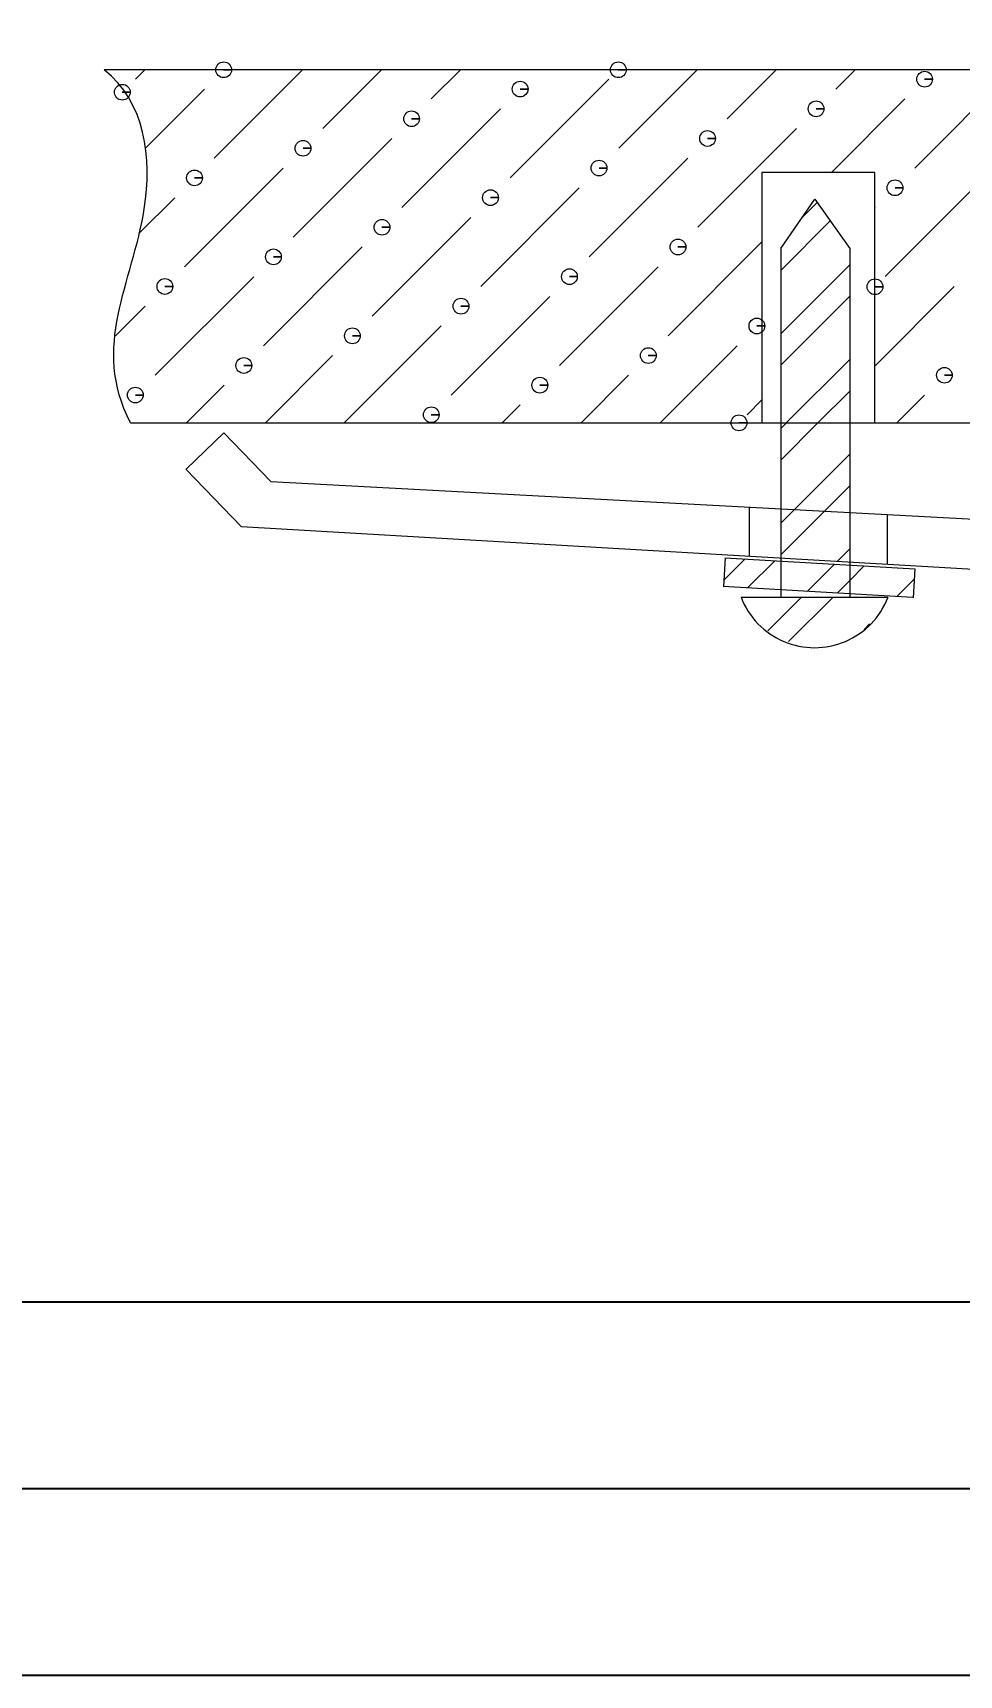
# Model space of a CAD drawing. Header units: millimetres. Extents: x 222 to 1427, y 261 to 1107.
# Drawn here: x 960.7 to 992.3, y 470.9 to 526.8 of the extents above; entities that cross this region are included whole.
import ezdxf

# ---------------------------------------------------------------- set-up
doc = ezdxf.new("R2010")
doc.units = ezdxf.units.MM
doc.linetypes.add('ACAD_ISO02W100', pattern=[15, 12, -3])
for name, color, linetype, lineweight in [('文字', 3, 'Continuous', 30), ('細實線', 1, 'Continuous', 13), ('虚线', 2, 'ACAD_ISO02W100', 30)]:
    doc.layers.add(name, color=color, linetype=linetype, lineweight=lineweight)
doc.styles.add('DIM', font='txt.shx', dxfattribs={"width": 0.7, "bigfont": 'chineset.shx'})
doc.styles.get("Standard").update_dxf_attribs({"font": 'arial.ttf'})
doc.dimstyles.new('mm+in', dxfattribs={"dimscale": 3, "dimtxt": 3.5, "dimasz": 2.5, "dimexe": 1.25, "dimexo": 0.625, "dimgap": 2, "dimtad": 1, "dimtoh": 1, "dimdsep": 46, "dimtxsty": 'DIM', "dimcen": 0, "dimclrd": 1, "dimclre": 1, "dimclrt": 3, "dimadec": 0, "dimazin": 0, "dimtfac": 1, "dimtofl": 0, "dimtmove": 0, "dimatfit": 3, "dimfxl": 1, "dimlwd": -1, "dimarcsym": 0})

# ---------------------------------------------------------------- blocks, each defined once
blk = doc.blocks.new('*D20')
at = {"color": 1, "lineweight": -2}
for p, q in [((774.026, 875.92), (1139.02, 875.92)), ((774.026, 483.62), (1139.02, 483.62))]:
    blk.add_line(p, q, dxfattribs=at)
at = {"color": 1}
blk.add_line((1135.27, 868.42), (1135.27, 491.12), dxfattribs=at)
for points in [[(1136.52, 868.42), (1134.02, 868.42), (1135.27, 875.92)], [(1134.02, 491.12), (1136.52, 491.12), (1135.27, 483.62)]]:
    blk.add_solid(points, dxfattribs=at)
at = {"layer": 'Defpoints', "color": 0}
for p in [(772.151, 875.92), (772.151, 483.62), (1135.27, 483.62)]:
    blk.add_point(p, dxfattribs=at)
at = {"color": 3, "lineweight": 0, "insert": (1124.02, 679.77), "char_height": 10.5, "attachment_point": 5, "rotation": 90, "style": 'DIM'}
blk.add_mtext('392.3mm [15 7/16"]', dxfattribs=at)
blk = doc.blocks.new('*D21')
at = {"color": 1, "lineweight": -2}
for p, q in [((774.026, 882.27), (1172.571, 882.27)), ((774.026, 477.27), (1172.571, 477.27))]:
    blk.add_line(p, q, dxfattribs=at)
at = {"color": 1}
blk.add_line((1168.821, 874.77), (1168.821, 484.77), dxfattribs=at)
for points in [[(1170.071, 874.77), (1167.571, 874.77), (1168.821, 882.27)], [(1167.571, 484.77), (1170.071, 484.77), (1168.821, 477.27)]]:
    blk.add_solid(points, dxfattribs=at)
at = {"layer": 'Defpoints', "color": 0}
for p in [(772.151, 882.27), (772.151, 477.27), (1168.821, 477.27)]:
    blk.add_point(p, dxfattribs=at)
at = {"color": 3, "lineweight": 0, "insert": (1157.571, 679.77), "char_height": 10.5, "attachment_point": 5, "rotation": 90, "style": 'DIM'}
blk.add_mtext('405mm [15 15/16"]', dxfattribs=at)
blk = doc.blocks.new('*D22')
at = {"color": 1, "lineweight": -2}
for p, q in [((774.026, 888.62), (1211.26, 888.62)), ((774.026, 470.92), (1211.26, 470.92))]:
    blk.add_line(p, q, dxfattribs=at)
at = {"color": 1}
blk.add_line((1207.51, 881.12), (1207.51, 478.42), dxfattribs=at)
for points in [[(1208.76, 881.12), (1206.26, 881.12), (1207.51, 888.62)], [(1206.26, 478.42), (1208.76, 478.42), (1207.51, 470.92)]]:
    blk.add_solid(points, dxfattribs=at)
at = {"layer": 'Defpoints', "color": 0}
for p in [(772.151, 888.62), (772.151, 470.92), (1207.51, 470.92)]:
    blk.add_point(p, dxfattribs=at)
at = {"color": 3, "lineweight": 0, "insert": (1196.26, 679.77), "char_height": 10.5, "attachment_point": 5, "rotation": 90, "style": 'DIM'}
blk.add_mtext('417.7mm [16 7/16"]', dxfattribs=at)

msp = doc.modelspace()

# ---------------------------------------------------------------- linework, layer by layer
at = {"lineweight": 0}
msp.add_lwpolyline([(551.151, 470.92), (993.151, 470.92, 0.414214), (1097.501, 575.27), (1097.501, 784.27, 0.414214), (993.151, 888.62), (551.151, 888.62, 0.414214), (446.801, 784.27), (446.801, 575.27, 0.414214)], format="xyb", close=True, dxfattribs=at)
at = {"layer": '文字', "lineweight": 0}
msp.add_lwpolyline([(551.151, 483.62), (993.151, 483.62, 0.414214), (1084.801, 575.27), (1084.801, 784.27, 0.414214), (993.151, 875.92), (551.151, 875.92, 0.414214), (459.501, 784.27), (459.501, 575.27, 0.414214)], format="xyb", close=True, dxfattribs=at)
at = {"layer": '細實線', "lineweight": 0}
for points, knots in [([(964.054, 513.533), (962.699, 516.141), (964.131, 518.29), (964.521, 520.813), (964.521, 520.813), (964.789, 522.545), (964.563, 524.454), (963.152, 525.542)], [0, 0, 0, 0, 0.333333, 0.333333, 0.333333, 0.333333, 1, 1, 1, 1]), ([(967.223, 525.545), (967.223, 525.545), (967.491, 525.545), (967.491, 525.545), (967.491, 525.545), (967.491, 525.693), (967.37, 525.813), (967.223, 525.813), (967.223, 525.813), (967.075, 525.813), (966.955, 525.693), (966.955, 525.545), (966.955, 525.545), (966.955, 525.398), (967.075, 525.278), (967.223, 525.278), (967.223, 525.278), (967.37, 525.278), (967.491, 525.398), (967.491, 525.545), (967.491, 525.545), (967.491, 525.545), (967.223, 525.545), (967.223, 525.545)], [0, 0, 0, 0, 0.142857, 0.142857, 0.142857, 0.142857, 0.285714, 0.285714, 0.285714, 0.285714, 0.428571, 0.428571, 0.428571, 0.428571, 0.571429, 0.571429, 0.571429, 0.571429, 0.714286, 0.714286, 0.714286, 0.714286, 1, 1, 1, 1]), ([(980.656, 525.545), (980.656, 525.545), (980.924, 525.545), (980.924, 525.545), (980.924, 525.545), (980.924, 525.693), (980.804, 525.813), (980.656, 525.813), (980.656, 525.813), (980.509, 525.813), (980.389, 525.693), (980.389, 525.545), (980.389, 525.545), (980.389, 525.398), (980.509, 525.278), (980.656, 525.278), (980.656, 525.278), (980.804, 525.278), (980.924, 525.398), (980.924, 525.545), (980.924, 525.545), (980.924, 525.545), (980.656, 525.545), (980.656, 525.545)], [0, 0, 0, 0, 0.142857, 0.142857, 0.142857, 0.142857, 0.285714, 0.285714, 0.285714, 0.285714, 0.428571, 0.428571, 0.428571, 0.428571, 0.571429, 0.571429, 0.571429, 0.571429, 0.714286, 0.714286, 0.714286, 0.714286, 1, 1, 1, 1]), ([(991.082, 525.226), (991.082, 525.226), (991.35, 525.226), (991.35, 525.226), (991.35, 525.226), (991.35, 525.373), (991.23, 525.494), (991.082, 525.494), (991.082, 525.494), (990.935, 525.494), (990.815, 525.373), (990.815, 525.226), (990.815, 525.226), (990.815, 525.078), (990.935, 524.958), (991.082, 524.958), (991.082, 524.958), (991.23, 524.958), (991.35, 525.078), (991.35, 525.226), (991.35, 525.226), (991.35, 525.226), (991.082, 525.226), (991.082, 525.226)], [0, 0, 0, 0, 0.142857, 0.142857, 0.142857, 0.142857, 0.285714, 0.285714, 0.285714, 0.285714, 0.428571, 0.428571, 0.428571, 0.428571, 0.571429, 0.571429, 0.571429, 0.571429, 0.714286, 0.714286, 0.714286, 0.714286, 1, 1, 1, 1]), ([(963.775, 524.782), (963.775, 524.782), (964.043, 524.782), (964.043, 524.782), (964.043, 524.782), (964.043, 524.93), (963.923, 525.05), (963.775, 525.05), (963.775, 525.05), (963.627, 525.05), (963.507, 524.93), (963.507, 524.782), (963.507, 524.782), (963.507, 524.635), (963.627, 524.515), (963.775, 524.515), (963.775, 524.515), (963.923, 524.515), (964.043, 524.635), (964.043, 524.782), (964.043, 524.782), (964.043, 524.782), (963.775, 524.782), (963.775, 524.782)], [0, 0, 0, 0, 0.142857, 0.142857, 0.142857, 0.142857, 0.285714, 0.285714, 0.285714, 0.285714, 0.428571, 0.428571, 0.428571, 0.428571, 0.571429, 0.571429, 0.571429, 0.571429, 0.714286, 0.714286, 0.714286, 0.714286, 1, 1, 1, 1]), ([(977.315, 524.89), (977.315, 524.89), (977.583, 524.89), (977.583, 524.89), (977.583, 524.89), (977.583, 525.037), (977.463, 525.157), (977.315, 525.157), (977.315, 525.157), (977.167, 525.157), (977.047, 525.037), (977.047, 524.89), (977.047, 524.89), (977.047, 524.742), (977.167, 524.621), (977.315, 524.621), (977.315, 524.621), (977.463, 524.621), (977.583, 524.742), (977.583, 524.89), (977.583, 524.89), (977.583, 524.89), (977.315, 524.89), (977.315, 524.89)], [0, 0, 0, 0, 0.142857, 0.142857, 0.142857, 0.142857, 0.285714, 0.285714, 0.285714, 0.285714, 0.428571, 0.428571, 0.428571, 0.428571, 0.571429, 0.571429, 0.571429, 0.571429, 0.714286, 0.714286, 0.714286, 0.714286, 1, 1, 1, 1]), ([(987.388, 524.217), (987.388, 524.217), (987.655, 524.217), (987.655, 524.217), (987.655, 524.217), (987.655, 524.365), (987.535, 524.485), (987.388, 524.485), (987.388, 524.485), (987.24, 524.485), (987.12, 524.365), (987.12, 524.217), (987.12, 524.217), (987.12, 524.07), (987.24, 523.949), (987.388, 523.949), (987.388, 523.949), (987.535, 523.949), (987.655, 524.07), (987.655, 524.217), (987.655, 524.217), (987.655, 524.217), (987.388, 524.217), (987.388, 524.217)], [0, 0, 0, 0, 0.142857, 0.142857, 0.142857, 0.142857, 0.285714, 0.285714, 0.285714, 0.285714, 0.428571, 0.428571, 0.428571, 0.428571, 0.571429, 0.571429, 0.571429, 0.571429, 0.714286, 0.714286, 0.714286, 0.714286, 1, 1, 1, 1]), ([(973.62, 523.88), (973.62, 523.88), (973.888, 523.88), (973.888, 523.88), (973.888, 523.88), (973.888, 524.028), (973.768, 524.148), (973.62, 524.148), (973.62, 524.148), (973.473, 524.148), (973.353, 524.028), (973.353, 523.88), (973.353, 523.88), (973.353, 523.733), (973.473, 523.612), (973.62, 523.612), (973.62, 523.612), (973.768, 523.612), (973.888, 523.733), (973.888, 523.88), (973.888, 523.88), (973.888, 523.88), (973.62, 523.88), (973.62, 523.88)], [0, 0, 0, 0, 0.142857, 0.142857, 0.142857, 0.142857, 0.285714, 0.285714, 0.285714, 0.285714, 0.428571, 0.428571, 0.428571, 0.428571, 0.571429, 0.571429, 0.571429, 0.571429, 0.714286, 0.714286, 0.714286, 0.714286, 1, 1, 1, 1]), ([(969.925, 522.875), (969.925, 522.875), (970.193, 522.875), (970.193, 522.875), (970.193, 522.875), (970.193, 523.023), (970.073, 523.143), (969.925, 523.143), (969.925, 523.143), (969.778, 523.143), (969.658, 523.023), (969.658, 522.875), (969.658, 522.875), (969.658, 522.727), (969.778, 522.607), (969.925, 522.607), (969.925, 522.607), (970.073, 522.607), (970.193, 522.727), (970.193, 522.875), (970.193, 522.875), (970.193, 522.875), (969.925, 522.875), (969.925, 522.875)], [0, 0, 0, 0, 0.142857, 0.142857, 0.142857, 0.142857, 0.285714, 0.285714, 0.285714, 0.285714, 0.428571, 0.428571, 0.428571, 0.428571, 0.571429, 0.571429, 0.571429, 0.571429, 0.714286, 0.714286, 0.714286, 0.714286, 1, 1, 1, 1]), ([(983.695, 523.209), (983.695, 523.209), (983.963, 523.209), (983.963, 523.209), (983.963, 523.209), (983.963, 523.357), (983.843, 523.477), (983.695, 523.477), (983.695, 523.477), (983.547, 523.477), (983.427, 523.357), (983.427, 523.209), (983.427, 523.209), (983.427, 523.061), (983.547, 522.941), (983.695, 522.941), (983.695, 522.941), (983.843, 522.941), (983.963, 523.061), (983.963, 523.209), (983.963, 523.209), (983.963, 523.209), (983.695, 523.209), (983.695, 523.209)], [0, 0, 0, 0, 0.142857, 0.142857, 0.142857, 0.142857, 0.285714, 0.285714, 0.285714, 0.285714, 0.428571, 0.428571, 0.428571, 0.428571, 0.571429, 0.571429, 0.571429, 0.571429, 0.714286, 0.714286, 0.714286, 0.714286, 1, 1, 1, 1]), ([(966.233, 521.868), (966.233, 521.868), (966.501, 521.868), (966.501, 521.868), (966.501, 521.868), (966.501, 522.016), (966.381, 522.136), (966.233, 522.136), (966.233, 522.136), (966.086, 522.136), (965.965, 522.016), (965.965, 521.868), (965.965, 521.868), (965.965, 521.72), (966.086, 521.6), (966.233, 521.6), (966.233, 521.6), (966.381, 521.6), (966.501, 521.72), (966.501, 521.868), (966.501, 521.868), (966.501, 521.868), (966.233, 521.868), (966.233, 521.868)], [0, 0, 0, 0, 0.142857, 0.142857, 0.142857, 0.142857, 0.285714, 0.285714, 0.285714, 0.285714, 0.428571, 0.428571, 0.428571, 0.428571, 0.571429, 0.571429, 0.571429, 0.571429, 0.714286, 0.714286, 0.714286, 0.714286, 1, 1, 1, 1]), ([(980, 522.202), (980, 522.202), (980.268, 522.202), (980.268, 522.202), (980.268, 522.202), (980.268, 522.35), (980.148, 522.47), (980, 522.47), (980, 522.47), (979.853, 522.47), (979.732, 522.35), (979.732, 522.202), (979.732, 522.202), (979.732, 522.054), (979.853, 521.934), (980, 521.934), (980, 521.934), (980.148, 521.934), (980.268, 522.054), (980.268, 522.202), (980.268, 522.202), (980.268, 522.202), (980, 522.202), (980, 522.202)], [0, 0, 0, 0, 0.142857, 0.142857, 0.142857, 0.142857, 0.285714, 0.285714, 0.285714, 0.285714, 0.428571, 0.428571, 0.428571, 0.428571, 0.571429, 0.571429, 0.571429, 0.571429, 0.714286, 0.714286, 0.714286, 0.714286, 1, 1, 1, 1]), ([(976.306, 521.195), (976.306, 521.195), (976.574, 521.195), (976.574, 521.195), (976.574, 521.195), (976.574, 521.342), (976.453, 521.463), (976.306, 521.463), (976.306, 521.463), (976.158, 521.463), (976.037, 521.342), (976.037, 521.195), (976.037, 521.195), (976.037, 521.047), (976.158, 520.927), (976.306, 520.927), (976.306, 520.927), (976.453, 520.927), (976.574, 521.047), (976.574, 521.195), (976.574, 521.195), (976.574, 521.195), (976.306, 521.195), (976.306, 521.195)], [0, 0, 0, 0, 0.142857, 0.142857, 0.142857, 0.142857, 0.285714, 0.285714, 0.285714, 0.285714, 0.428571, 0.428571, 0.428571, 0.428571, 0.571429, 0.571429, 0.571429, 0.571429, 0.714286, 0.714286, 0.714286, 0.714286, 1, 1, 1, 1]), ([(990.075, 521.531), (990.075, 521.531), (990.343, 521.531), (990.343, 521.531), (990.343, 521.531), (990.343, 521.679), (990.223, 521.799), (990.075, 521.799), (990.075, 521.799), (989.928, 521.799), (989.807, 521.679), (989.807, 521.531), (989.807, 521.531), (989.807, 521.384), (989.928, 521.263), (990.075, 521.263), (990.075, 521.263), (990.223, 521.263), (990.343, 521.384), (990.343, 521.531), (990.343, 521.531), (990.343, 521.531), (990.075, 521.531), (990.075, 521.531)], [0, 0, 0, 0, 0.142857, 0.142857, 0.142857, 0.142857, 0.285714, 0.285714, 0.285714, 0.285714, 0.428571, 0.428571, 0.428571, 0.428571, 0.571429, 0.571429, 0.571429, 0.571429, 0.714286, 0.714286, 0.714286, 0.714286, 1, 1, 1, 1]), ([(972.613, 520.187), (972.613, 520.187), (972.881, 520.187), (972.881, 520.187), (972.881, 520.187), (972.881, 520.335), (972.761, 520.455), (972.613, 520.455), (972.613, 520.455), (972.465, 520.455), (972.345, 520.335), (972.345, 520.187), (972.345, 520.187), (972.345, 520.04), (972.465, 519.919), (972.613, 519.919), (972.613, 519.919), (972.761, 519.919), (972.881, 520.04), (972.881, 520.187), (972.881, 520.187), (972.881, 520.187), (972.613, 520.187), (972.613, 520.187)], [0, 0, 0, 0, 0.142857, 0.142857, 0.142857, 0.142857, 0.285714, 0.285714, 0.285714, 0.285714, 0.428571, 0.428571, 0.428571, 0.428571, 0.571429, 0.571429, 0.571429, 0.571429, 0.714286, 0.714286, 0.714286, 0.714286, 1, 1, 1, 1]), ([(982.688, 519.517), (982.688, 519.517), (982.956, 519.517), (982.956, 519.517), (982.956, 519.517), (982.956, 519.664), (982.836, 519.785), (982.688, 519.785), (982.688, 519.785), (982.54, 519.785), (982.42, 519.664), (982.42, 519.517), (982.42, 519.517), (982.42, 519.369), (982.54, 519.249), (982.688, 519.249), (982.688, 519.249), (982.836, 519.249), (982.956, 519.369), (982.956, 519.517), (982.956, 519.517), (982.956, 519.517), (982.688, 519.517), (982.688, 519.517)], [0, 0, 0, 0, 0.142857, 0.142857, 0.142857, 0.142857, 0.285714, 0.285714, 0.285714, 0.285714, 0.428571, 0.428571, 0.428571, 0.428571, 0.571429, 0.571429, 0.571429, 0.571429, 0.714286, 0.714286, 0.714286, 0.714286, 1, 1, 1, 1]), ([(968.918, 519.18), (968.918, 519.18), (969.186, 519.18), (969.186, 519.18), (969.186, 519.18), (969.186, 519.328), (969.066, 519.448), (968.918, 519.448), (968.918, 519.448), (968.771, 519.448), (968.651, 519.328), (968.651, 519.18), (968.651, 519.18), (968.651, 519.032), (968.771, 518.912), (968.918, 518.912), (968.918, 518.912), (969.066, 518.912), (969.186, 519.032), (969.186, 519.18), (969.186, 519.18), (969.186, 519.18), (968.918, 519.18), (968.918, 519.18)], [0, 0, 0, 0, 0.142857, 0.142857, 0.142857, 0.142857, 0.285714, 0.285714, 0.285714, 0.285714, 0.428571, 0.428571, 0.428571, 0.428571, 0.571429, 0.571429, 0.571429, 0.571429, 0.714286, 0.714286, 0.714286, 0.714286, 1, 1, 1, 1]), ([(978.993, 518.508), (978.993, 518.508), (979.261, 518.508), (979.261, 518.508), (979.261, 518.508), (979.261, 518.655), (979.141, 518.775), (978.993, 518.775), (978.993, 518.775), (978.845, 518.775), (978.725, 518.655), (978.725, 518.508), (978.725, 518.508), (978.725, 518.36), (978.845, 518.24), (978.993, 518.24), (978.993, 518.24), (979.141, 518.24), (979.261, 518.36), (979.261, 518.508), (979.261, 518.508), (979.261, 518.508), (978.993, 518.508), (978.993, 518.508)], [0, 0, 0, 0, 0.142857, 0.142857, 0.142857, 0.142857, 0.285714, 0.285714, 0.285714, 0.285714, 0.428571, 0.428571, 0.428571, 0.428571, 0.571429, 0.571429, 0.571429, 0.571429, 0.714286, 0.714286, 0.714286, 0.714286, 1, 1, 1, 1]), ([(965.223, 518.173), (965.223, 518.173), (965.491, 518.173), (965.491, 518.173), (965.491, 518.173), (965.491, 518.321), (965.371, 518.441), (965.223, 518.441), (965.223, 518.441), (965.076, 518.441), (964.956, 518.321), (964.956, 518.173), (964.956, 518.173), (964.956, 518.025), (965.076, 517.905), (965.223, 517.905), (965.223, 517.905), (965.371, 517.905), (965.491, 518.025), (965.491, 518.173), (965.491, 518.173), (965.491, 518.173), (965.223, 518.173), (965.223, 518.173)], [0, 0, 0, 0, 0.142857, 0.142857, 0.142857, 0.142857, 0.285714, 0.285714, 0.285714, 0.285714, 0.428571, 0.428571, 0.428571, 0.428571, 0.571429, 0.571429, 0.571429, 0.571429, 0.714286, 0.714286, 0.714286, 0.714286, 1, 1, 1, 1]), ([(989.394, 518.163), (989.394, 518.163), (989.661, 518.163), (989.661, 518.163), (989.661, 518.163), (989.661, 518.31), (989.541, 518.43), (989.394, 518.43), (989.394, 518.43), (989.246, 518.43), (989.125, 518.31), (989.125, 518.163), (989.125, 518.163), (989.125, 518.015), (989.246, 517.895), (989.394, 517.895), (989.394, 517.895), (989.541, 517.895), (989.661, 518.015), (989.661, 518.163), (989.661, 518.163), (989.661, 518.163), (989.394, 518.163), (989.394, 518.163)], [0, 0, 0, 0, 0.142857, 0.142857, 0.142857, 0.142857, 0.285714, 0.285714, 0.285714, 0.285714, 0.428571, 0.428571, 0.428571, 0.428571, 0.571429, 0.571429, 0.571429, 0.571429, 0.714286, 0.714286, 0.714286, 0.714286, 1, 1, 1, 1]), ([(975.301, 517.502), (975.301, 517.502), (975.569, 517.502), (975.569, 517.502), (975.569, 517.502), (975.569, 517.65), (975.448, 517.77), (975.301, 517.77), (975.301, 517.77), (975.153, 517.77), (975.033, 517.65), (975.033, 517.502), (975.033, 517.502), (975.033, 517.355), (975.153, 517.234), (975.301, 517.234), (975.301, 517.234), (975.448, 517.234), (975.569, 517.355), (975.569, 517.502), (975.569, 517.502), (975.569, 517.502), (975.301, 517.502), (975.301, 517.502)], [0, 0, 0, 0, 0.142857, 0.142857, 0.142857, 0.142857, 0.285714, 0.285714, 0.285714, 0.285714, 0.428571, 0.428571, 0.428571, 0.428571, 0.571429, 0.571429, 0.571429, 0.571429, 0.714286, 0.714286, 0.714286, 0.714286, 1, 1, 1, 1]), ([(985.373, 516.829), (985.373, 516.829), (985.641, 516.829), (985.641, 516.829), (985.641, 516.829), (985.641, 516.977), (985.521, 517.097), (985.373, 517.097), (985.373, 517.097), (985.226, 517.097), (985.105, 516.977), (985.105, 516.829), (985.105, 516.829), (985.105, 516.682), (985.226, 516.561), (985.373, 516.561), (985.373, 516.561), (985.521, 516.561), (985.641, 516.682), (985.641, 516.829), (985.641, 516.829), (985.641, 516.829), (985.373, 516.829), (985.373, 516.829)], [0, 0, 0, 0, 0.142857, 0.142857, 0.142857, 0.142857, 0.285714, 0.285714, 0.285714, 0.285714, 0.428571, 0.428571, 0.428571, 0.428571, 0.571429, 0.571429, 0.571429, 0.571429, 0.714286, 0.714286, 0.714286, 0.714286, 1, 1, 1, 1]), ([(971.606, 516.493), (971.606, 516.493), (971.874, 516.493), (971.874, 516.493), (971.874, 516.493), (971.874, 516.64), (971.753, 516.761), (971.606, 516.761), (971.606, 516.761), (971.458, 516.761), (971.338, 516.64), (971.338, 516.493), (971.338, 516.493), (971.338, 516.345), (971.458, 516.225), (971.606, 516.225), (971.606, 516.225), (971.753, 516.225), (971.874, 516.345), (971.874, 516.493), (971.874, 516.493), (971.874, 516.493), (971.606, 516.493), (971.606, 516.493)], [0, 0, 0, 0, 0.142857, 0.142857, 0.142857, 0.142857, 0.285714, 0.285714, 0.285714, 0.285714, 0.428571, 0.428571, 0.428571, 0.428571, 0.571429, 0.571429, 0.571429, 0.571429, 0.714286, 0.714286, 0.714286, 0.714286, 1, 1, 1, 1]), ([(981.678, 515.822), (981.678, 515.822), (981.946, 515.822), (981.946, 515.822), (981.946, 515.822), (981.946, 515.969), (981.826, 516.09), (981.678, 516.09), (981.678, 516.09), (981.531, 516.09), (981.41, 515.969), (981.41, 515.822), (981.41, 515.822), (981.41, 515.674), (981.531, 515.554), (981.678, 515.554), (981.678, 515.554), (981.826, 515.554), (981.946, 515.674), (981.946, 515.822), (981.946, 515.822), (981.946, 515.822), (981.678, 515.822), (981.678, 515.822)], [0, 0, 0, 0, 0.142857, 0.142857, 0.142857, 0.142857, 0.285714, 0.285714, 0.285714, 0.285714, 0.428571, 0.428571, 0.428571, 0.428571, 0.571429, 0.571429, 0.571429, 0.571429, 0.714286, 0.714286, 0.714286, 0.714286, 1, 1, 1, 1]), ([(967.911, 515.485), (967.911, 515.485), (968.179, 515.485), (968.179, 515.485), (968.179, 515.485), (968.179, 515.633), (968.059, 515.753), (967.911, 515.753), (967.911, 515.753), (967.763, 515.753), (967.643, 515.633), (967.643, 515.485), (967.643, 515.485), (967.643, 515.338), (967.763, 515.217), (967.911, 515.217), (967.911, 515.217), (968.059, 515.217), (968.179, 515.338), (968.179, 515.485), (968.179, 515.485), (968.179, 515.485), (967.911, 515.485), (967.911, 515.485)], [0, 0, 0, 0, 0.142857, 0.142857, 0.142857, 0.142857, 0.285714, 0.285714, 0.285714, 0.285714, 0.428571, 0.428571, 0.428571, 0.428571, 0.571429, 0.571429, 0.571429, 0.571429, 0.714286, 0.714286, 0.714286, 0.714286, 1, 1, 1, 1]), ([(991.755, 515.152), (991.755, 515.152), (992.023, 515.152), (992.023, 515.152), (992.023, 515.152), (992.023, 515.299), (991.903, 515.419), (991.755, 515.419), (991.755, 515.419), (991.608, 515.419), (991.488, 515.299), (991.488, 515.152), (991.488, 515.152), (991.488, 515.004), (991.608, 514.883), (991.755, 514.883), (991.755, 514.883), (991.903, 514.883), (992.023, 515.004), (992.023, 515.152), (992.023, 515.152), (992.023, 515.152), (991.755, 515.152), (991.755, 515.152)], [0, 0, 0, 0, 0.142857, 0.142857, 0.142857, 0.142857, 0.285714, 0.285714, 0.285714, 0.285714, 0.428571, 0.428571, 0.428571, 0.428571, 0.571429, 0.571429, 0.571429, 0.571429, 0.714286, 0.714286, 0.714286, 0.714286, 1, 1, 1, 1]), ([(964.219, 514.478), (964.219, 514.478), (964.486, 514.478), (964.486, 514.478), (964.486, 514.478), (964.486, 514.626), (964.366, 514.746), (964.219, 514.746), (964.219, 514.746), (964.071, 514.746), (963.951, 514.626), (963.951, 514.478), (963.951, 514.478), (963.951, 514.33), (964.071, 514.21), (964.219, 514.21), (964.219, 514.21), (964.366, 514.21), (964.486, 514.33), (964.486, 514.478), (964.486, 514.478), (964.486, 514.478), (964.219, 514.478), (964.219, 514.478)], [0, 0, 0, 0, 0.142857, 0.142857, 0.142857, 0.142857, 0.285714, 0.285714, 0.285714, 0.285714, 0.428571, 0.428571, 0.428571, 0.428571, 0.571429, 0.571429, 0.571429, 0.571429, 0.714286, 0.714286, 0.714286, 0.714286, 1, 1, 1, 1]), ([(977.986, 514.815), (977.986, 514.815), (978.254, 514.815), (978.254, 514.815), (978.254, 514.815), (978.254, 514.962), (978.134, 515.083), (977.986, 515.083), (977.986, 515.083), (977.838, 515.083), (977.718, 514.962), (977.718, 514.815), (977.718, 514.815), (977.718, 514.667), (977.838, 514.547), (977.986, 514.547), (977.986, 514.547), (978.134, 514.547), (978.254, 514.667), (978.254, 514.815), (978.254, 514.815), (978.254, 514.815), (977.986, 514.815), (977.986, 514.815)], [0, 0, 0, 0, 0.142857, 0.142857, 0.142857, 0.142857, 0.285714, 0.285714, 0.285714, 0.285714, 0.428571, 0.428571, 0.428571, 0.428571, 0.571429, 0.571429, 0.571429, 0.571429, 0.714286, 0.714286, 0.714286, 0.714286, 1, 1, 1, 1]), ([(974.291, 513.807), (974.291, 513.807), (974.559, 513.807), (974.559, 513.807), (974.559, 513.807), (974.559, 513.955), (974.439, 514.075), (974.291, 514.075), (974.291, 514.075), (974.143, 514.075), (974.023, 513.955), (974.023, 513.807), (974.023, 513.807), (974.023, 513.66), (974.143, 513.54), (974.291, 513.54), (974.291, 513.54), (974.439, 513.54), (974.559, 513.66), (974.559, 513.807), (974.559, 513.807), (974.559, 513.807), (974.291, 513.807), (974.291, 513.807)], [0, 0, 0, 0, 0.142857, 0.142857, 0.142857, 0.142857, 0.285714, 0.285714, 0.285714, 0.285714, 0.428571, 0.428571, 0.428571, 0.428571, 0.571429, 0.571429, 0.571429, 0.571429, 0.714286, 0.714286, 0.714286, 0.714286, 1, 1, 1, 1]), ([(984.764, 513.533), (984.764, 513.533), (985.032, 513.533), (985.032, 513.533), (985.032, 513.533), (985.032, 513.681), (984.912, 513.802), (984.764, 513.802), (984.764, 513.802), (984.617, 513.802), (984.497, 513.681), (984.497, 513.533), (984.497, 513.533), (984.497, 513.386), (984.617, 513.265), (984.764, 513.265), (984.764, 513.265), (984.912, 513.265), (985.032, 513.386), (985.032, 513.533), (985.032, 513.533), (985.032, 513.533), (984.764, 513.533), (984.764, 513.533)], [0, 0, 0, 0, 0.142857, 0.142857, 0.142857, 0.142857, 0.285714, 0.285714, 0.285714, 0.285714, 0.428571, 0.428571, 0.428571, 0.428571, 0.571429, 0.571429, 0.571429, 0.571429, 0.714286, 0.714286, 0.714286, 0.714286, 1, 1, 1, 1]), ([(984.835, 507.601), (985.095, 506.921), (985.621, 506.377), (986.29, 506.094), (986.29, 506.094), (986.959, 505.811), (987.714, 505.811), (988.384, 506.094), (988.384, 506.094), (989.053, 506.377), (989.578, 506.921), (989.838, 507.601)], [0, 0, 0, 0, 0.25, 0.25, 0.25, 0.25, 0.5, 0.5, 0.5, 0.5, 1, 1, 1, 1])]:
    msp.add_open_spline(points, degree=3, knots=knots, dxfattribs=at)
for points in [[(1017.256, 525.541), (1017.256, 525.541), (963.152, 525.541), (963.152, 525.541)], [(964.219, 525.226), (964.219, 525.226), (964.538, 525.545), (964.538, 525.545)], [(966.904, 522.538), (966.904, 522.538), (969.91, 525.545), (969.91, 525.545)], [(970.598, 523.545), (970.598, 523.545), (972.598, 525.545), (972.598, 525.545)], [(974.291, 524.552), (974.291, 524.552), (975.283, 525.545), (975.283, 525.545)], [(980.674, 522.874), (980.674, 522.874), (983.343, 525.545), (983.343, 525.545)], [(984.366, 523.88), (984.366, 523.88), (986.029, 525.545), (986.029, 525.545)], [(988.061, 524.889), (988.061, 524.889), (988.717, 525.545), (988.717, 525.545)], [(990.748, 522.201), (990.748, 522.201), (994.089, 525.545), (994.089, 525.545)], [(964.561, 522.881), (964.561, 522.881), (966.568, 524.889), (966.568, 524.889)], [(976.979, 521.867), (976.979, 521.867), (980.337, 525.226), (980.337, 525.226)], [(973.284, 520.857), (973.284, 520.857), (976.642, 524.216), (976.642, 524.216)], [(987.913, 522.054), (987.913, 522.054), (990.412, 524.552), (990.412, 524.552)], [(969.591, 519.852), (969.591, 519.852), (972.95, 523.208), (972.95, 523.208)], [(983.359, 520.187), (983.359, 520.187), (986.717, 523.545), (986.717, 523.545)], [(979.664, 519.179), (979.664, 519.179), (983.024, 522.538), (983.024, 522.538)], [(965.896, 518.843), (965.896, 518.843), (969.255, 522.201), (969.255, 522.201)], [(989.391, 522.054), (989.391, 522.054), (985.544, 522.054), (985.544, 522.054)], [(985.547, 522.051), (985.547, 522.051), (985.547, 513.53), (985.547, 513.53)], [(989.391, 513.533), (989.391, 513.533), (989.391, 522.054), (989.391, 522.054)], [(975.972, 518.172), (975.972, 518.172), (979.329, 521.531), (979.329, 521.531)], [(989.738, 518.507), (989.738, 518.507), (993.097, 521.867), (993.097, 521.867)], [(964.336, 519.971), (964.336, 519.971), (965.56, 521.194), (965.56, 521.194)], [(986.193, 519.465), (986.193, 519.465), (987.347, 521.143), (987.347, 521.143)], [(986.938, 520.543), (986.938, 520.543), (987.426, 521.031), (987.426, 521.031)], [(987.351, 521.141), (987.351, 521.141), (988.534, 519.463), (988.534, 519.463)], [(989.394, 520.849), (989.394, 520.849), (989.404, 520.857), (989.404, 520.857)], [(972.277, 517.165), (972.277, 517.165), (975.635, 520.524), (975.635, 520.524)], [(986.196, 518.725), (986.196, 518.725), (987.872, 520.401), (987.872, 520.401)], [(968.582, 516.158), (968.582, 516.158), (971.943, 519.516), (971.943, 519.516)], [(982.351, 516.492), (982.351, 516.492), (985.547, 519.69), (985.547, 519.69)], [(986.193, 519.465), (986.193, 519.465), (986.193, 507.603), (986.193, 507.603)], [(988.534, 519.463), (988.534, 519.463), (988.534, 507.601), (988.534, 507.601)], [(978.657, 515.485), (978.657, 515.485), (982.015, 518.843), (982.015, 518.843)], [(986.196, 516.578), (986.196, 516.578), (988.532, 518.914), (988.532, 518.914)], [(964.889, 515.15), (964.889, 515.15), (968.248, 518.506), (968.248, 518.506)], [(989.394, 515.476), (989.394, 515.476), (992.09, 518.172), (992.09, 518.172)], [(963.539, 516.488), (963.539, 516.488), (964.553, 517.502), (964.553, 517.502)], [(974.964, 514.477), (974.964, 514.477), (978.322, 517.836), (978.322, 517.836)], [(986.196, 515.502), (986.196, 515.502), (988.532, 517.838), (988.532, 517.838)], [(971.331, 513.533), (971.331, 513.533), (974.627, 516.829), (974.627, 516.829)], [(968.644, 513.533), (968.644, 513.533), (970.933, 515.822), (970.933, 515.822)], [(982.077, 513.533), (982.077, 513.533), (984.702, 516.158), (984.702, 516.158)], [(986.374, 513.533), (986.374, 513.533), (988.532, 515.691), (988.532, 515.691)], [(965.959, 513.533), (965.959, 513.533), (967.241, 514.814), (967.241, 514.814)], [(979.392, 513.533), (979.392, 513.533), (981.008, 515.15), (981.008, 515.15)], [(976.704, 513.533), (976.704, 513.533), (977.315, 514.143), (977.315, 514.143)], [(985.039, 513.807), (985.039, 513.807), (985.547, 514.317), (985.547, 514.317)], [(987.45, 513.533), (987.45, 513.533), (988.532, 514.615), (988.532, 514.615)], [(990.137, 513.533), (990.137, 513.533), (991.082, 514.477), (991.082, 514.477)], [(964.051, 513.533), (964.051, 513.533), (1019.26, 513.533), (1019.26, 513.533)], [(967.232, 513.196), (967.232, 513.196), (965.944, 511.955), (965.944, 511.955)], [(968.828, 511.537), (968.828, 511.537), (967.23, 513.198), (967.23, 513.198)], [(986.196, 513.353), (986.196, 513.353), (986.376, 513.533), (986.376, 513.533)], [(986.196, 512.277), (986.196, 512.277), (987.45, 513.533), (987.45, 513.533)], [(986.651, 510.583), (986.651, 510.583), (988.534, 512.466), (988.534, 512.466)], [(965.941, 511.955), (965.941, 511.955), (967.83, 509.994), (967.83, 509.994)], [(968.826, 511.535), (968.826, 511.535), (1006.552, 509.515), (1006.552, 509.515)], [(987.67, 510.528), (987.67, 510.528), (988.534, 511.391), (988.534, 511.391)], [(985.107, 510.663), (985.107, 510.663), (985.107, 508.987), (985.107, 508.987)], [(986.196, 510.129), (986.196, 510.129), (986.651, 510.583), (986.651, 510.583)], [(986.196, 509.053), (986.196, 509.053), (987.67, 510.528), (987.67, 510.528)], [(989.807, 510.414), (989.807, 510.414), (989.807, 508.718), (989.807, 508.718)], [(1007.353, 507.695), (1007.353, 507.695), (967.828, 509.997), (967.828, 509.997)], [(988.106, 508.816), (988.106, 508.816), (988.534, 509.242), (988.534, 509.242)], [(984.289, 508.94), (984.289, 508.94), (984.233, 507.963), (984.233, 507.963)], [(984.244, 508.177), (984.244, 508.177), (984.966, 508.899), (984.966, 508.899)], [(984.287, 508.935), (984.287, 508.935), (990.744, 508.561), (990.744, 508.561)], [(985.056, 507.914), (985.056, 507.914), (985.982, 508.841), (985.982, 508.841)], [(987.087, 507.798), (987.087, 507.798), (988.013, 508.723), (988.013, 508.723)], [(988.534, 508.169), (988.534, 508.169), (989.03, 508.663), (989.03, 508.663)], [(990.744, 508.561), (990.744, 508.561), (990.688, 507.583), (990.688, 507.583)], [(988.104, 507.738), (988.104, 507.738), (988.534, 508.169), (988.534, 508.169)], [(990.135, 507.619), (990.135, 507.619), (990.725, 508.21), (990.725, 508.21)], [(990.686, 507.586), (990.686, 507.586), (984.228, 507.96), (984.228, 507.96)], [(984.833, 507.601), (984.833, 507.601), (989.835, 507.601), (989.835, 507.601)], [(985.748, 506.456), (985.748, 506.456), (986.892, 507.601), (986.892, 507.601)], [(986.453, 506.087), (986.453, 506.087), (987.968, 507.601), (987.968, 507.601)], [(989.021, 506.505), (989.021, 506.505), (989.205, 506.689), (989.205, 506.689)]]:
    msp.add_open_spline(points, degree=3, dxfattribs=at)
at = {"layer": '虚线', "lineweight": 0}
msp.add_lwpolyline([(551.151, 477.27), (993.151, 477.27, 0.414214), (1091.151, 575.27), (1091.151, 784.27, 0.414214), (993.151, 882.27), (551.151, 882.27, 0.414214), (453.151, 784.27), (453.151, 575.27, 0.414214)], format="xyb", close=True, dxfattribs=at)

# ---------------------------------------------------------------- texts
at = {"layer": '文字', "lineweight": 0, "insert": (978.949, 499.799), "char_height": 5, "width": 227.93134, "attachment_point": 2}
msp.add_mtext('{\\fNSimSun|b0|i0|c0|p49; }', dxfattribs=at)

# ---------------------------------------------------------------- dimensions: what is measured, and where the dimension line sits
at = {"lineweight": 0}
for base, p1, p2, picture, middle in [((1207.51, 470.92), (772.151, 888.62), (772.151, 470.92), '*D22', (1196.26, 679.77)), ((1168.821, 477.27), (772.151, 882.27), (772.151, 477.27), '*D21', (1157.571, 679.77)), ((1135.27, 483.62), (772.151, 875.92), (772.151, 483.62), '*D20', (1124.02, 679.77))]:
    dim = msp.add_linear_dim(base=base, p1=p1, p2=p2, angle=90, dimstyle='mm+in', override={"dimpost": 'mm'}, dxfattribs=at)
    dim.commit()
    dim.dimension.update_dxf_attribs({"geometry": picture, "text_midpoint": middle})

doc.saveas('drawing.dxf')
